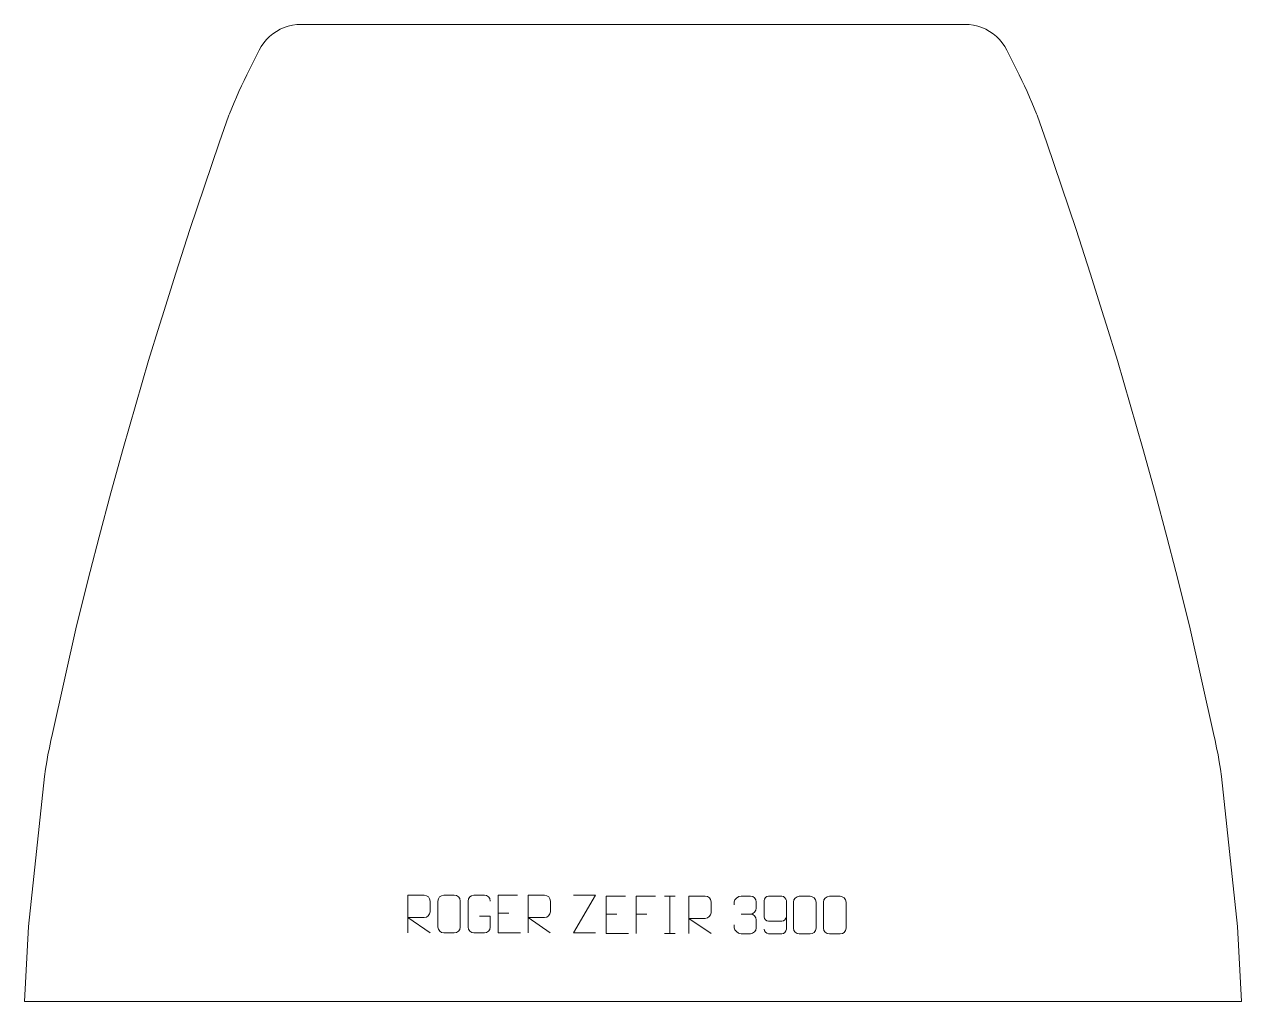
# Model space of a CAD drawing. Header units: millimetres. Extents: x -399 to 411, y 820 to 1470.
import ezdxf

# ---------------------------------------------------------------- set-up
doc = ezdxf.new("R2010")
doc.units = ezdxf.units.MM
doc.header["$MEASUREMENT"] = 0
doc.layers.add('layer 1', color=7, linetype='Continuous')

msp = doc.modelspace()

# ---------------------------------------------------------------- linework, layer by layer
at = {"layer": 'layer 1', "color": 242, "lineweight": 9}
msp.add_open_spline([(-214.7107, 1470.1795), (-214.7107, 1470.1795), (226.6365, 1470.1795), (226.6365, 1470.1795), (226.6365, 1470.1795), (226.6365, 1470.1795), (229.5177, 1470.0472), (229.5177, 1470.0472), (229.5177, 1470.0472), (229.5177, 1470.0472), (232.3748, 1469.649), (232.3748, 1469.649), (232.3748, 1469.649), (232.3748, 1469.649), (235.1818, 1468.9895), (235.1818, 1468.9895), (235.1818, 1468.9895), (235.1818, 1468.9895), (237.9171, 1468.074), (237.9171, 1468.074), (237.9171, 1468.074), (237.9171, 1468.074), (240.5561, 1466.9116), (240.5561, 1466.9116), (240.5561, 1466.9116), (240.5561, 1466.9116), (243.0766, 1465.5092), (243.0766, 1465.5092), (243.0766, 1465.5092), (243.0766, 1465.5092), (245.4581, 1463.8811), (245.4581, 1463.8811), (245.4581, 1463.8811), (245.4581, 1463.8811), (247.6779, 1462.0414), (247.6779, 1462.0414), (247.6779, 1462.0414), (247.6779, 1462.0414), (249.7198, 1460.005), (249.7198, 1460.005), (249.7198, 1460.005), (249.7198, 1460.005), (251.5658, 1457.7881), (251.5658, 1457.7881), (251.5658, 1457.7881), (251.5658, 1457.7881), (253.1993, 1455.4108), (253.1993, 1455.4108), (253.1993, 1455.4108), (253.1993, 1455.4108), (254.6059, 1452.8936), (254.6059, 1452.8936), (254.6059, 1452.8936), (254.6059, 1452.8936), (262.7842, 1436.5361), (262.7842, 1436.5361), (262.7842, 1436.5361), (262.7842, 1436.5361), (264.5762, 1432.895), (264.5762, 1432.895), (264.5762, 1432.895), (264.5762, 1432.895), (266.3207, 1429.2292), (266.3207, 1429.2292), (266.3207, 1429.2292), (266.3207, 1429.2292), (268.0187, 1425.5412), (268.0187, 1425.5412), (268.0187, 1425.5412), (268.0187, 1425.5412), (269.6678, 1421.8322), (269.6678, 1421.8322), (269.6678, 1421.8322), (269.6678, 1421.8322), (271.2683, 1418.1019), (271.2683, 1418.1019), (271.2683, 1418.1019), (271.2683, 1418.1019), (272.8211, 1414.3515), (272.8211, 1414.3515), (272.8211, 1414.3515), (272.8211, 1414.3515), (274.3265, 1410.581), (274.3265, 1410.581), (274.3265, 1410.581), (274.3265, 1410.581), (274.6703, 1409.6836), (274.6703, 1409.6836), (274.6703, 1409.6836), (274.6703, 1409.6836), (281.1083, 1391.4546), (281.1083, 1391.4546), (281.1083, 1391.4546), (281.1083, 1391.4546), (291.0023, 1362.6403), (291.0023, 1362.6403), (291.0023, 1362.6403), (291.0023, 1362.6403), (300.6446, 1333.7425), (300.6446, 1333.7425), (300.6446, 1333.7425), (300.6446, 1333.7425), (310.0336, 1304.7599), (310.0336, 1304.7599), (310.0336, 1304.7599), (310.0336, 1304.7599), (319.1688, 1275.6968), (319.1688, 1275.6968), (319.1688, 1275.6968), (319.1688, 1275.6968), (320.8509, 1270.18), (320.8509, 1270.18), (320.8509, 1270.18), (320.8509, 1270.18), (328.0499, 1246.5557), (328.0499, 1246.5557), (328.0499, 1246.5557), (328.0499, 1246.5557), (336.6768, 1217.3381), (336.6768, 1217.3381), (336.6768, 1217.3381), (336.6768, 1217.3381), (345.0477, 1188.0464), (345.0477, 1188.0464), (345.0477, 1188.0464), (345.0477, 1188.0464), (353.1624, 1158.6818), (353.1624, 1158.6818), (353.1624, 1158.6818), (353.1624, 1158.6818), (361.02, 1129.2485), (361.02, 1129.2485), (361.02, 1129.2485), (361.02, 1129.2485), (366.9593, 1106.1946), (366.9593, 1106.1946), (366.9593, 1106.1946), (366.9593, 1106.1946), (375.963, 1070.1805), (375.963, 1070.1805), (375.963, 1070.1805), (375.963, 1070.1805), (392.076, 998.5644), (392.076, 998.5644), (392.076, 998.5644), (392.076, 998.5644), (393.1103, 993.8362), (393.1103, 993.8362), (393.1103, 993.8362), (393.1103, 993.8362), (394.0861, 989.095), (394.0861, 989.095), (394.0861, 989.095), (394.0861, 989.095), (395.0039, 984.3433), (395.0039, 984.3433), (395.0039, 984.3433), (395.0039, 984.3433), (395.8645, 979.5799), (395.8645, 979.5799), (395.8645, 979.5799), (395.8645, 979.5799), (396.6659, 974.8061), (396.6659, 974.8061), (396.6659, 974.8061), (396.6659, 974.8061), (397.4089, 970.0223), (397.4089, 970.0223), (397.4089, 970.0223), (397.4089, 970.0223), (407.9636, 870.1797), (407.9636, 870.1797), (407.9636, 870.1797), (407.9636, 870.1797), (410.7124, 820.1803), (410.7124, 820.1803), (410.7124, 820.1803), (410.7124, 820.1803), (-398.7869, 820.1803), (-398.7869, 820.1803), (-398.7869, 820.1803), (-398.7869, 820.1803), (-396.0366, 870.1797), (-396.0366, 870.1797), (-396.0366, 870.1797), (-396.0366, 870.1797), (-385.4822, 970.0223), (-385.4822, 970.0223), (-385.4822, 970.0223), (-385.4822, 970.0223), (-384.7389, 974.8061), (-384.7389, 974.8061), (-384.7389, 974.8061), (-384.7389, 974.8061), (-383.9378, 979.5799), (-383.9378, 979.5799), (-383.9378, 979.5799), (-383.9378, 979.5799), (-383.0772, 984.3433), (-383.0772, 984.3433), (-383.0772, 984.3433), (-383.0772, 984.3433), (-382.1594, 989.095), (-382.1594, 989.095), (-382.1594, 989.095), (-382.1594, 989.095), (-381.1836, 993.8362), (-381.1836, 993.8362), (-381.1836, 993.8362), (-381.1836, 993.8362), (-380.1505, 998.5644), (-380.1505, 998.5644), (-380.1505, 998.5644), (-380.1505, 998.5644), (-364.0363, 1070.1805), (-364.0363, 1070.1805), (-364.0363, 1070.1805), (-364.0363, 1070.1805), (-355.0326, 1106.1946), (-355.0326, 1106.1946), (-355.0326, 1106.1946), (-355.0326, 1106.1946), (-349.0942, 1129.2485), (-349.0942, 1129.2485), (-349.0942, 1129.2485), (-349.0942, 1129.2485), (-341.2357, 1158.6818), (-341.2357, 1158.6818), (-341.2357, 1158.6818), (-341.2357, 1158.6818), (-333.121, 1188.0464), (-333.121, 1188.0464), (-333.121, 1188.0464), (-333.121, 1188.0464), (-324.7501, 1217.3381), (-324.7501, 1217.3381), (-324.7501, 1217.3381), (-324.7501, 1217.3381), (-316.1232, 1246.5557), (-316.1232, 1246.5557), (-316.1232, 1246.5557), (-316.1232, 1246.5557), (-308.9239, 1270.18), (-308.9239, 1270.18), (-308.9239, 1270.18), (-308.9239, 1270.18), (-307.2421, 1275.6968), (-307.2421, 1275.6968), (-307.2421, 1275.6968), (-307.2421, 1275.6968), (-298.1069, 1304.7599), (-298.1069, 1304.7599), (-298.1069, 1304.7599), (-298.1069, 1304.7599), (-288.7179, 1333.7425), (-288.7179, 1333.7425), (-288.7179, 1333.7425), (-288.7179, 1333.7425), (-279.0756, 1362.6403), (-279.0756, 1362.6403), (-279.0756, 1362.6403), (-279.0756, 1362.6403), (-269.1816, 1391.4546), (-269.1816, 1391.4546), (-269.1816, 1391.4546), (-269.1816, 1391.4546), (-262.7436, 1409.6836), (-262.7436, 1409.6836), (-262.7436, 1409.6836), (-262.7436, 1409.6836), (-262.3998, 1410.581), (-262.3998, 1410.581), (-262.3998, 1410.581), (-262.3998, 1410.581), (-260.8956, 1414.3515), (-260.8956, 1414.3515), (-260.8956, 1414.3515), (-260.8956, 1414.3515), (-259.3425, 1418.1019), (-259.3425, 1418.1019), (-259.3425, 1418.1019), (-259.3425, 1418.1019), (-257.7411, 1421.8322), (-257.7411, 1421.8322), (-257.7411, 1421.8322), (-257.7411, 1421.8322), (-256.092, 1425.5412), (-256.092, 1425.5412), (-256.092, 1425.5412), (-256.092, 1425.5412), (-254.3952, 1429.2292), (-254.3952, 1429.2292), (-254.3952, 1429.2292), (-254.3952, 1429.2292), (-252.6507, 1432.895), (-252.6507, 1432.895), (-252.6507, 1432.895), (-252.6507, 1432.895), (-250.8584, 1436.5361), (-250.8584, 1436.5361), (-250.8584, 1436.5361), (-250.8584, 1436.5361), (-242.6792, 1452.8936), (-242.6792, 1452.8936), (-242.6792, 1452.8936), (-242.6792, 1452.8936), (-241.2726, 1455.4108), (-241.2726, 1455.4108), (-241.2726, 1455.4108), (-241.2726, 1455.4108), (-239.6391, 1457.7881), (-239.6391, 1457.7881), (-239.6391, 1457.7881), (-239.6391, 1457.7881), (-237.7931, 1460.005), (-237.7931, 1460.005), (-237.7931, 1460.005), (-237.7931, 1460.005), (-235.7521, 1462.0414), (-235.7521, 1462.0414), (-235.7521, 1462.0414), (-235.7521, 1462.0414), (-233.5314, 1463.8811), (-233.5314, 1463.8811), (-233.5314, 1463.8811), (-233.5314, 1463.8811), (-231.1508, 1465.5092), (-231.1508, 1465.5092), (-231.1508, 1465.5092), (-231.1508, 1465.5092), (-228.6294, 1466.9116), (-228.6294, 1466.9116), (-228.6294, 1466.9116), (-228.6294, 1466.9116), (-225.9904, 1468.074), (-225.9904, 1468.074), (-225.9904, 1468.074), (-225.9904, 1468.074), (-223.2551, 1468.9895), (-223.2551, 1468.9895), (-223.2551, 1468.9895), (-223.2551, 1468.9895), (-220.4481, 1469.649), (-220.4481, 1469.649), (-220.4481, 1469.649), (-220.4481, 1469.649), (-217.591, 1470.0472), (-217.591, 1470.0472), (-217.591, 1470.0472), (-217.591, 1470.0472), (-214.7107, 1470.1795), (-214.7107, 1470.1795)], degree=3, knots=[0, 0, 0, 0, 0.01123596, 0.01123596, 0.01123596, 0.01123596, 0.02247191, 0.02247191, 0.02247191, 0.02247191, 0.03370787, 0.03370787, 0.03370787, 0.03370787, 0.04494382, 0.04494382, 0.04494382, 0.04494382, 0.05617978, 0.05617978, 0.05617978, 0.05617978, 0.06741573, 0.06741573, 0.06741573, 0.06741573, 0.07865169, 0.07865169, 0.07865169, 0.07865169, 0.08988764, 0.08988764, 0.08988764, 0.08988764, 0.1011236, 0.1011236, 0.1011236, 0.1011236, 0.11235955, 0.11235955, 0.11235955, 0.11235955, 0.12359551, 0.12359551, 0.12359551, 0.12359551, 0.13483146, 0.13483146, 0.13483146, 0.13483146, 0.14606742, 0.14606742, 0.14606742, 0.14606742, 0.15730337, 0.15730337, 0.15730337, 0.15730337, 0.16853933, 0.16853933, 0.16853933, 0.16853933, 0.17977528, 0.17977528, 0.17977528, 0.17977528, 0.19101124, 0.19101124, 0.19101124, 0.19101124, 0.20224719, 0.20224719, 0.20224719, 0.20224719, 0.21348315, 0.21348315, 0.21348315, 0.21348315, 0.2247191, 0.2247191, 0.2247191, 0.2247191, 0.23595506, 0.23595506, 0.23595506, 0.23595506, 0.24719101, 0.24719101, 0.24719101, 0.24719101, 0.25842697, 0.25842697, 0.25842697, 0.25842697, 0.26966292, 0.26966292, 0.26966292, 0.26966292, 0.28089888, 0.28089888, 0.28089888, 0.28089888, 0.29213483, 0.29213483, 0.29213483, 0.29213483, 0.30337079, 0.30337079, 0.30337079, 0.30337079, 0.31460674, 0.31460674, 0.31460674, 0.31460674, 0.3258427, 0.3258427, 0.3258427, 0.3258427, 0.33707865, 0.33707865, 0.33707865, 0.33707865, 0.34831461, 0.34831461, 0.34831461, 0.34831461, 0.35955056, 0.35955056, 0.35955056, 0.35955056, 0.37078652, 0.37078652, 0.37078652, 0.37078652, 0.38202247, 0.38202247, 0.38202247, 0.38202247, 0.39325843, 0.39325843, 0.39325843, 0.39325843, 0.40449438, 0.40449438, 0.40449438, 0.40449438, 0.41573034, 0.41573034, 0.41573034, 0.41573034, 0.42696629, 0.42696629, 0.42696629, 0.42696629, 0.43820225, 0.43820225, 0.43820225, 0.43820225, 0.4494382, 0.4494382, 0.4494382, 0.4494382, 0.46067416, 0.46067416, 0.46067416, 0.46067416, 0.47191011, 0.47191011, 0.47191011, 0.47191011, 0.48314607, 0.48314607, 0.48314607, 0.48314607, 0.49438202, 0.49438202, 0.49438202, 0.49438202, 0.50561798, 0.50561798, 0.50561798, 0.50561798, 0.51685393, 0.51685393, 0.51685393, 0.51685393, 0.52808989, 0.52808989, 0.52808989, 0.52808989, 0.53932584, 0.53932584, 0.53932584, 0.53932584, 0.5505618, 0.5505618, 0.5505618, 0.5505618, 0.56179775, 0.56179775, 0.56179775, 0.56179775, 0.57303371, 0.57303371, 0.57303371, 0.57303371, 0.58426966, 0.58426966, 0.58426966, 0.58426966, 0.59550562, 0.59550562, 0.59550562, 0.59550562, 0.60674157, 0.60674157, 0.60674157, 0.60674157, 0.61797753, 0.61797753, 0.61797753, 0.61797753, 0.62921348, 0.62921348, 0.62921348, 0.62921348, 0.64044944, 0.64044944, 0.64044944, 0.64044944, 0.65168539, 0.65168539, 0.65168539, 0.65168539, 0.66292135, 0.66292135, 0.66292135, 0.66292135, 0.6741573, 0.6741573, 0.6741573, 0.6741573, 0.68539326, 0.68539326, 0.68539326, 0.68539326, 0.69662921, 0.69662921, 0.69662921, 0.69662921, 0.70786517, 0.70786517, 0.70786517, 0.70786517, 0.71910112, 0.71910112, 0.71910112, 0.71910112, 0.73033708, 0.73033708, 0.73033708, 0.73033708, 0.74157303, 0.74157303, 0.74157303, 0.74157303, 0.75280899, 0.75280899, 0.75280899, 0.75280899, 0.76404494, 0.76404494, 0.76404494, 0.76404494, 0.7752809, 0.7752809, 0.7752809, 0.7752809, 0.78651685, 0.78651685, 0.78651685, 0.78651685, 0.79775281, 0.79775281, 0.79775281, 0.79775281, 0.80898876, 0.80898876, 0.80898876, 0.80898876, 0.82022472, 0.82022472, 0.82022472, 0.82022472, 0.83146067, 0.83146067, 0.83146067, 0.83146067, 0.84269663, 0.84269663, 0.84269663, 0.84269663, 0.85393258, 0.85393258, 0.85393258, 0.85393258, 0.86516854, 0.86516854, 0.86516854, 0.86516854, 0.87640449, 0.87640449, 0.87640449, 0.87640449, 0.88764045, 0.88764045, 0.88764045, 0.88764045, 0.8988764, 0.8988764, 0.8988764, 0.8988764, 0.91011236, 0.91011236, 0.91011236, 0.91011236, 0.92134831, 0.92134831, 0.92134831, 0.92134831, 0.93258427, 0.93258427, 0.93258427, 0.93258427, 0.94382022, 0.94382022, 0.94382022, 0.94382022, 0.95505618, 0.95505618, 0.95505618, 0.95505618, 0.96629213, 0.96629213, 0.96629213, 0.96629213, 0.97752809, 0.97752809, 0.97752809, 0.97752809, 1, 1, 1, 1], dxfattribs=at)
at = {"layer": 'layer 1', "color": 250, "lineweight": 9}
for points, knots in [([(-143.6682, 866.0031), (-143.6682, 866.0031), (-143.6682, 890.9566), (-143.6682, 890.9566), (-143.6682, 890.9566), (-140.0734, 890.9566), (-136.4779, 890.9566), (-132.8827, 890.9566), (-132.8827, 890.9566), (-130.5574, 890.9189), (-129.0001, 889.4289), (-129.0042, 887.0625), (-129.0042, 887.0625), (-129.0046, 885.027), (-129.0046, 881.9676), (-129.0042, 879.9316), (-129.0042, 879.9316), (-129.0107, 878.0561), (-130.823, 876.1143), (-132.8325, 876.0952), (-132.8325, 876.0952), (-132.8325, 876.0952), (-143.6682, 876.0952), (-143.6682, 876.0952), (-143.6682, 876.0952), (-143.6682, 876.0952), (-129.0135, 866.0031), (-129.0135, 866.0031)], [0, 0, 0, 0, 0.125, 0.125, 0.125, 0.125, 0.25, 0.25, 0.25, 0.25, 0.375, 0.375, 0.375, 0.375, 0.5, 0.5, 0.5, 0.5, 0.625, 0.625, 0.625, 0.625, 0.75, 0.75, 0.75, 0.75, 1, 1, 1, 1]), ([(-119.8558, 890.9563), (-117.5301, 890.9563), (-115.204, 890.9563), (-112.8779, 890.9563), (-112.8779, 890.9563), (-110.9313, 890.9919), (-108.9399, 889.5003), (-108.9132, 887.0627), (-108.9132, 887.0627), (-108.9136, 881.3158), (-108.9136, 875.5685), (-108.9132, 869.8208), (-108.9132, 869.8208), (-109.053, 867.4974), (-110.7302, 866.0178), (-112.8779, 866.007), (-112.8779, 866.007), (-115.2098, 866.0074), (-117.5417, 866.0074), (-119.8732, 866.007), (-119.8732, 866.007), (-121.7982, 865.9016), (-123.7703, 867.7861), (-123.7591, 869.8034), (-123.7591, 869.8034), (-123.7588, 875.5735), (-123.7588, 881.3432), (-123.7591, 887.1125), (-123.7591, 887.1125), (-123.7549, 889.2506), (-122.0082, 890.9698), (-119.8558, 890.9563)], [0, 0, 0, 0, 0.11111111, 0.11111111, 0.11111111, 0.11111111, 0.22222222, 0.22222222, 0.22222222, 0.22222222, 0.33333333, 0.33333333, 0.33333333, 0.33333333, 0.44444444, 0.44444444, 0.44444444, 0.44444444, 0.55555556, 0.55555556, 0.55555556, 0.55555556, 0.66666667, 0.66666667, 0.66666667, 0.66666667, 0.77777778, 0.77777778, 0.77777778, 0.77777778, 1, 1, 1, 1]), ([(-96.0813, 876.9888), (-96.0813, 876.9888), (-88.9132, 876.9888), (-88.9132, 876.9888), (-88.9132, 876.9888), (-88.9132, 876.9888), (-88.9132, 869.8207), (-88.9132, 869.8207), (-88.9132, 869.8207), (-89.0529, 867.4973), (-90.7301, 866.0177), (-92.8779, 866.0069), (-92.8779, 866.0069), (-95.2097, 866.0073), (-97.5417, 866.0073), (-99.8732, 866.0069), (-99.8732, 866.0069), (-101.7981, 865.9015), (-103.7703, 867.786), (-103.7591, 869.8033), (-103.7591, 869.8033), (-103.7587, 875.5734), (-103.7587, 881.3431), (-103.7591, 887.1124), (-103.7591, 887.1124), (-103.7549, 889.2505), (-102.0081, 890.9697), (-99.8558, 890.9563), (-99.8558, 890.9563), (-97.5301, 890.9563), (-95.204, 890.9563), (-92.8779, 890.9563), (-92.8779, 890.9563), (-90.9312, 890.9917), (-88.9398, 889.5002), (-88.9132, 887.0625)], [0, 0, 0, 0, 0.1, 0.1, 0.1, 0.1, 0.2, 0.2, 0.2, 0.2, 0.3, 0.3, 0.3, 0.3, 0.4, 0.4, 0.4, 0.4, 0.5, 0.5, 0.5, 0.5, 0.6, 0.6, 0.6, 0.6, 0.7, 0.7, 0.7, 0.7, 0.8, 0.8, 0.8, 0.8, 1, 1, 1, 1]), ([(-70.8952, 890.9566), (-70.8952, 890.9566), (-83.7691, 890.9566), (-83.7691, 890.9566), (-83.7691, 890.9566), (-83.7691, 890.9566), (-83.7691, 866.003), (-83.7691, 866.003), (-83.7691, 866.003), (-83.7691, 866.003), (-68.9033, 866.003), (-68.9033, 866.003)], [0, 0, 0, 0, 0.25, 0.25, 0.25, 0.25, 0.5, 0.5, 0.5, 0.5, 1, 1, 1, 1]), ([(-63.6682, 866.0031), (-63.6682, 866.0031), (-63.6682, 890.9566), (-63.6682, 890.9566), (-63.6682, 890.9566), (-60.0734, 890.9566), (-56.4779, 890.9566), (-52.8827, 890.9566), (-52.8827, 890.9566), (-50.5574, 890.9189), (-49.0001, 889.4289), (-49.0042, 887.0625), (-49.0042, 887.0625), (-49.0046, 885.027), (-49.0046, 881.9676), (-49.0042, 879.9316), (-49.0042, 879.9316), (-49.0107, 878.0561), (-50.823, 876.1143), (-52.8325, 876.0952), (-52.8325, 876.0952), (-52.8325, 876.0952), (-63.6682, 876.0952), (-63.6682, 876.0952), (-63.6682, 876.0952), (-63.6682, 876.0952), (-49.0135, 866.0031), (-49.0135, 866.0031)], [0, 0, 0, 0, 0.125, 0.125, 0.125, 0.125, 0.25, 0.25, 0.25, 0.25, 0.375, 0.375, 0.375, 0.375, 0.5, 0.5, 0.5, 0.5, 0.625, 0.625, 0.625, 0.625, 0.75, 0.75, 0.75, 0.75, 1, 1, 1, 1]), ([(-19.0387, 866.0011), (-19.0387, 866.0011), (-33.6577, 866.0011), (-33.6577, 866.0011), (-33.6577, 866.0011), (-33.6577, 866.0011), (-19.0144, 890.9585), (-19.0144, 890.9585), (-19.0144, 890.9585), (-19.0144, 890.9585), (-33.6577, 890.9585), (-33.6577, 890.9585)], [0, 0, 0, 0, 0.25, 0.25, 0.25, 0.25, 0.5, 0.5, 0.5, 0.5, 1, 1, 1, 1]), ([(0.9538, 890.3595), (0.9538, 890.3595), (-11.9201, 890.3595), (-11.9201, 890.3595), (-11.9201, 890.3595), (-11.9201, 890.3595), (-11.9201, 865.4059), (-11.9201, 865.4059), (-11.9201, 865.4059), (-11.9201, 865.4059), (2.9457, 865.4059), (2.9457, 865.4059)], [0, 0, 0, 0, 0.25, 0.25, 0.25, 0.25, 0.5, 0.5, 0.5, 0.5, 1, 1, 1, 1]), ([(20.9539, 890.3595), (20.9539, 890.3595), (8.0799, 890.3595), (8.0799, 890.3595), (8.0799, 890.3595), (8.0799, 890.3595), (8.0799, 865.4059), (8.0799, 865.4059)], [0, 0, 0, 0, 0.33333333, 0.33333333, 0.33333333, 0.33333333, 1, 1, 1, 1]), ([(43.1849, 865.406), (43.1849, 865.406), (43.1849, 890.3595), (43.1849, 890.3595), (43.1849, 890.3595), (46.7797, 890.3595), (50.3752, 890.3595), (53.9704, 890.3595), (53.9704, 890.3595), (56.2957, 890.3218), (57.853, 888.8318), (57.8489, 886.4654), (57.8489, 886.4654), (57.8485, 884.4299), (57.8485, 881.3705), (57.8489, 879.3345), (57.8489, 879.3345), (57.8424, 877.459), (56.0301, 875.5172), (54.0206, 875.4981), (54.0206, 875.4981), (54.0206, 875.4981), (43.1849, 875.4981), (43.1849, 875.4981), (43.1849, 875.4981), (43.1849, 875.4981), (57.8396, 865.406), (57.8396, 865.406)], [0, 0, 0, 0, 0.125, 0.125, 0.125, 0.125, 0.25, 0.25, 0.25, 0.25, 0.375, 0.375, 0.375, 0.375, 0.5, 0.5, 0.5, 0.5, 0.625, 0.625, 0.625, 0.625, 0.75, 0.75, 0.75, 0.75, 1, 1, 1, 1]), ([(73.1697, 884.6648), (73.1697, 884.6648), (73.1697, 886.522), (73.1697, 886.522), (73.1697, 886.522), (73.1554, 888.2639), (75.8199, 890.382), (77.879, 890.3593), (77.879, 890.3593), (79.9431, 890.3593), (82.0071, 890.3593), (84.0708, 890.3593), (84.0708, 890.3593), (86.2653, 890.3681), (87.8636, 888.5213), (87.908, 886.6092), (87.908, 886.6092), (87.9076, 885.1741), (87.9076, 883.739), (87.908, 882.3035), (87.908, 882.3035), (87.8594, 880.65), (86.2568, 878.42), (84.0585, 878.43), (84.0585, 878.43), (86.2622, 878.4188), (87.8702, 876.6156), (87.9242, 874.5561), (87.9242, 874.5561), (87.9238, 872.7714), (87.9238, 870.9867), (87.9242, 869.2016), (87.9242, 869.2016), (87.9343, 867.1402), (85.8794, 865.3771), (84.0585, 865.3852), (84.0585, 865.3852), (81.9932, 865.3855), (79.928, 865.3855), (77.8624, 865.3852), (77.8624, 865.3852), (75.6938, 865.3967), (73.1628, 867.7969), (73.1442, 869.2587), (73.1442, 869.2587), (73.1442, 869.2587), (73.1442, 871.1673), (73.1442, 871.1673)], [0, 0, 0, 0, 0.07692308, 0.07692308, 0.07692308, 0.07692308, 0.15384615, 0.15384615, 0.15384615, 0.15384615, 0.23076923, 0.23076923, 0.23076923, 0.23076923, 0.30769231, 0.30769231, 0.30769231, 0.30769231, 0.38461538, 0.38461538, 0.38461538, 0.38461538, 0.46153846, 0.46153846, 0.46153846, 0.46153846, 0.53846154, 0.53846154, 0.53846154, 0.53846154, 0.61538462, 0.61538462, 0.61538462, 0.61538462, 0.69230769, 0.69230769, 0.69230769, 0.69230769, 0.76923077, 0.76923077, 0.76923077, 0.76923077, 0.84615385, 0.84615385, 0.84615385, 0.84615385, 1, 1, 1, 1]), ([(93.1043, 868.3316), (93.1284, 866.9921), (94.4846, 865.3388), (96.0565, 865.3732), (96.0565, 865.3732), (99.0413, 865.3735), (102.0265, 865.3735), (105.0119, 865.3732), (105.0119, 865.3732), (106.231, 865.3582), (107.9592, 866.7958), (107.9642, 868.3316), (107.9642, 868.3316), (107.9639, 874.692), (107.9639, 881.0528), (107.9642, 887.4136), (107.9642, 887.4136), (107.9595, 888.5765), (106.231, 890.3476), (105.0119, 890.372), (105.0119, 890.372), (102.0265, 890.3717), (99.0413, 890.3717), (96.0565, 890.372), (96.0565, 890.372), (94.7784, 890.3282), (93.1087, 888.7137), (93.1043, 887.4136), (93.1043, 887.4136), (93.1043, 883.8302), (93.1043, 880.2472), (93.1043, 876.6644), (93.1043, 876.6644), (93.1428, 875.1862), (94.7255, 873.7533), (96.0565, 873.7554), (96.0565, 873.7554), (99.0413, 873.7551), (102.0265, 873.7551), (105.0119, 873.7554), (105.0119, 873.7554), (106.3414, 873.7504), (107.9844, 875.2576), (107.9427, 876.6862)], [0, 0, 0, 0, 0.08333333, 0.08333333, 0.08333333, 0.08333333, 0.16666667, 0.16666667, 0.16666667, 0.16666667, 0.25, 0.25, 0.25, 0.25, 0.33333333, 0.33333333, 0.33333333, 0.33333333, 0.41666667, 0.41666667, 0.41666667, 0.41666667, 0.5, 0.5, 0.5, 0.5, 0.58333333, 0.58333333, 0.58333333, 0.58333333, 0.66666667, 0.66666667, 0.66666667, 0.66666667, 0.75, 0.75, 0.75, 0.75, 0.83333333, 0.83333333, 0.83333333, 0.83333333, 1, 1, 1, 1]), ([(116.5711, 890.2354), (118.9372, 890.2354), (121.3037, 890.2354), (123.6702, 890.2354), (123.6702, 890.2354), (125.6507, 890.271), (127.6767, 888.7767), (127.7038, 886.3346), (127.7038, 886.3346), (127.7034, 880.5772), (127.7034, 874.8194), (127.7038, 869.0612), (127.7038, 869.0612), (127.5617, 866.7336), (125.8553, 865.2513), (123.6702, 865.2405), (123.6702, 865.2405), (121.2978, 865.2409), (118.9254, 865.2409), (116.5534, 865.2405), (116.5534, 865.2405), (114.5949, 865.1349), (112.5885, 867.0228), (112.5999, 869.0438), (112.5999, 869.0438), (112.6003, 874.8244), (112.6003, 880.6047), (112.5999, 886.3845), (112.5999, 886.3845), (112.6042, 888.5265), (114.3813, 890.249), (116.5711, 890.2354)], [0, 0, 0, 0, 0.11111111, 0.11111111, 0.11111111, 0.11111111, 0.22222222, 0.22222222, 0.22222222, 0.22222222, 0.33333333, 0.33333333, 0.33333333, 0.33333333, 0.44444444, 0.44444444, 0.44444444, 0.44444444, 0.55555556, 0.55555556, 0.55555556, 0.55555556, 0.66666667, 0.66666667, 0.66666667, 0.66666667, 0.77777778, 0.77777778, 0.77777778, 0.77777778, 1, 1, 1, 1]), ([(136.5711, 890.2354), (138.9372, 890.2354), (141.3037, 890.2354), (143.6702, 890.2354), (143.6702, 890.2354), (145.6507, 890.271), (147.6767, 888.7767), (147.7038, 886.3346), (147.7038, 886.3346), (147.7034, 880.5772), (147.7034, 874.8194), (147.7038, 869.0612), (147.7038, 869.0612), (147.5617, 866.7336), (145.8553, 865.2513), (143.6702, 865.2405), (143.6702, 865.2405), (141.2978, 865.2409), (138.9254, 865.2409), (136.5534, 865.2405), (136.5534, 865.2405), (134.5949, 865.1349), (132.5885, 867.0228), (132.5999, 869.0438), (132.5999, 869.0438), (132.6003, 874.8244), (132.6003, 880.6047), (132.5999, 886.3845), (132.5999, 886.3845), (132.6042, 888.5265), (134.3813, 890.249), (136.5711, 890.2354)], [0, 0, 0, 0, 0.11111111, 0.11111111, 0.11111111, 0.11111111, 0.22222222, 0.22222222, 0.22222222, 0.22222222, 0.33333333, 0.33333333, 0.33333333, 0.33333333, 0.44444444, 0.44444444, 0.44444444, 0.44444444, 0.55555556, 0.55555556, 0.55555556, 0.55555556, 0.66666667, 0.66666667, 0.66666667, 0.66666667, 0.77777778, 0.77777778, 0.77777778, 0.77777778, 1, 1, 1, 1])]:
    msp.add_open_spline(points, degree=3, knots=knots, dxfattribs=at)
for points in [[(26.9328, 890.3595), (26.9328, 890.3595), (34.1009, 890.3595), (34.1009, 890.3595)], [(30.5168, 890.3595), (30.5168, 890.3595), (30.5168, 865.406), (30.5168, 865.406)], [(-83.7691, 879.0769), (-83.7691, 879.0769), (-76.601, 879.0769), (-76.601, 879.0769)], [(-11.9201, 878.4798), (-11.9201, 878.4798), (-4.752, 878.4798), (-4.752, 878.4798)], [(8.0799, 878.4798), (8.0799, 878.4798), (15.248, 878.4798), (15.248, 878.4798)], [(77.8794, 878.4196), (77.8794, 878.4196), (84.0758, 878.4196), (84.0758, 878.4196)], [(26.9328, 865.406), (26.9328, 865.406), (34.1009, 865.406), (34.1009, 865.406)]]:
    msp.add_open_spline(points, degree=3, dxfattribs=at)

doc.saveas('drawing.dxf')
